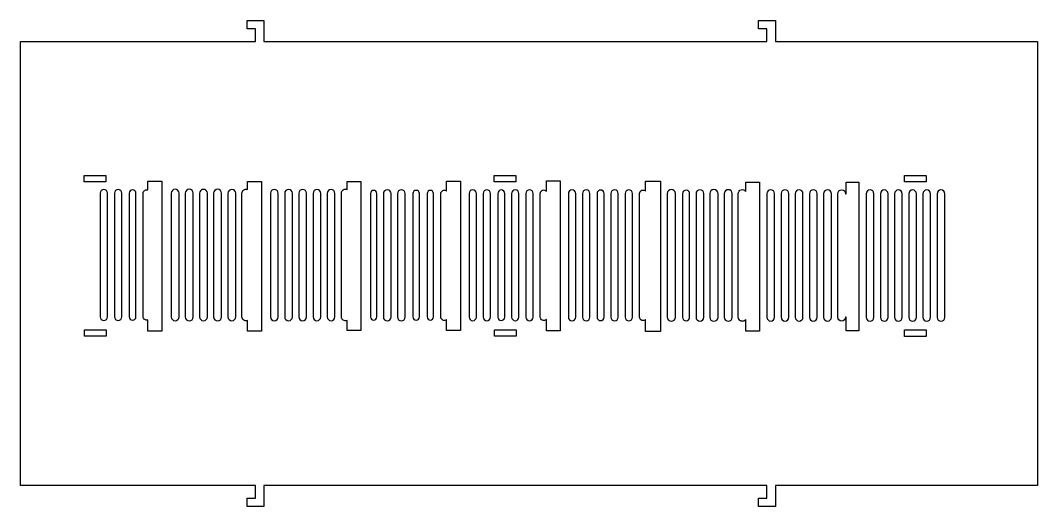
# Model space of a CAD drawing. Extents: x -510 to -28, y -115 to 115.
import ezdxf

# ---------------------------------------------------------------- set-up
doc = ezdxf.new("R2010")
doc.units = 0
doc.layers.get('0').update_dxf_attribs({"linetype": 'continuous'})

# ---------------------------------------------------------------- blocks, each defined once
blk = doc.blocks.new('SKETCH002')
at = {"color": 7}
for points in [[(-398.41, -105), (-509.67, -105), (-509.67, 105), (-398.41, 105), (-398.41, 111), (-402.41, 111), (-402.41, 115), (-394.41, 115), (-394.41, 105), (-156.43, 105), (-156.43, 111), (-160.43, 111), (-160.43, 115), (-152.43, 115), (-152.43, 105), (-28.36, 105), (-28.36, -105), (-152.43, -105), (-152.43, -115), (-160.43, -115), (-160.43, -111), (-156.43, -111), (-156.43, -105), (-394.41, -105), (-394.41, -115), (-402.41, -115), (-402.41, -111), (-398.41, -111)], [(-479.41, 41.68), (-469.21, 41.68), (-469.21, 38.68), (-479.41, 38.68)], [(-285.5, 41.64), (-275.3, 41.64), (-275.3, 38.64), (-285.5, 38.64)], [(-91.37, 41.61), (-81.17, 41.61), (-81.17, 38.61), (-91.37, 38.61)], [(-479.24, -31.41), (-469.04, -31.41), (-469.04, -34.41), (-479.24, -34.41)], [(-285.3, -31.4), (-275.1, -31.4), (-275.1, -34.4), (-285.3, -34.4)], [(-91.36, -31.45), (-81.16, -31.45), (-81.16, -34.45), (-91.36, -34.45)]]:
    blk.add_lwpolyline(points, close=True, dxfattribs=at)
for points in [[(-449.34, 34.78), (-449.34, 38.96), (-442.7, 38.96), (-442.7, -32), (-449.34, -32), (-449.34, -26.72, -0.520273), (-451.54, -25.17), (-451.54, 33.24, -0.520273)], [(-402.24, 34.97), (-402.24, 38.81), (-395.65, 38.81), (-395.65, -32), (-402.24, -32), (-402.24, -27, -0.527171), (-404.81, -25.24), (-404.81, 33.21, -0.527171)], [(-355.1, 34.96), (-355.1, 38.8), (-348.64, 38.8), (-348.64, -31.67), (-355.1, -31.67), (-355.1, -26.89, -0.561198), (-357.74, -25.27), (-357.74, 33.35, -0.561198)], [(-308.01, 34.28), (-308.01, 38.9), (-301.45, 38.9), (-301.45, -31.71), (-308.01, -31.71), (-308.01, -26.54, -0.644957), (-310.73, -25.31), (-310.73, 33.05, -0.644957)], [(-260.81, 34.26), (-260.81, 39.04), (-254.23, 39.04), (-254.23, -31.83), (-260.81, -31.83), (-260.81, -26.45, -0.679015), (-263.7, -25.3), (-263.7, 33.11, -0.679015)], [(-213.84, 34.25), (-213.84, 38.94), (-206.85, 38.94), (-206.85, -32.11), (-213.84, -32.11), (-213.84, -26.55, -0.667096), (-216.69, -25.37), (-216.69, 33.07, -0.667096)], [(-119.25, 33.02), (-118.94, 32.99), (-118.94, 38.52), (-112.91, 38.52), (-112.91, -31.92), (-118.94, -31.92), (-118.94, -25.45), (-119.25, -25.43, -1), (-122.89, -25.43), (-122.89, 33.02, -1)], [(-468.39, 33.25, 1), (-471.92, 33.25), (-471.92, -25.2, 1), (-468.39, -25.2)], [(-461.68, 33.25, 1), (-465.13, 33.25), (-465.13, -25.2, 1), (-461.68, -25.2)], [(-454.97, 33.24, 1), (-458.22, 33.24), (-458.22, -25.21, 1), (-454.97, -25.21)], [(-434.58, 33.23, 1), (-438.29, 33.23), (-438.29, -25.22, 1), (-434.58, -25.22)], [(-427.87, 33.22, 1), (-431.65, 33.22), (-431.65, -25.23, 1), (-427.87, -25.23)], [(-421.16, 33.22, 1), (-424.87, 33.22), (-424.87, -25.23, 1), (-421.16, -25.23)], [(-414.45, 33.22, 1), (-418.23, 33.22), (-418.23, -25.24, 1), (-414.45, -25.24)], [(-407.74, 33.21, 1), (-411.45, 33.21), (-411.45, -25.24, 1), (-407.74, -25.24)], [(-387.67, 33.2, 1), (-391.33, 33.2), (-391.33, -25.25, 1), (-387.67, -25.25)], [(-380.96, 33.19, 1), (-384.6, 33.19), (-384.6, -25.26, 1), (-380.96, -25.26)], [(-374.25, 33.19, 1), (-377.91, 33.19), (-377.91, -25.26, 1), (-374.25, -25.26)], [(-367.54, 33.18, 1), (-371.19, 33.18), (-371.19, -25.27, 1), (-367.54, -25.27)], [(-360.83, 33.18, 1), (-364.47, 33.18), (-364.47, -25.27, 1), (-360.83, -25.27)], [(-341, 33.07, 1), (-344.04, 33.07), (-344.04, -25.28, 1), (-341, -25.28)], [(-334.29, 33.07, 1), (-337.93, 33.07), (-337.93, -25.29, 1), (-334.29, -25.29)], [(-327.58, 33.07, 1), (-331.22, 33.07), (-331.22, -25.29, 1), (-327.58, -25.29)], [(-320.87, 33.06, 1), (-323.91, 33.06), (-323.91, -25.3, 1), (-320.87, -25.3)], [(-314.16, 33.06, 1), (-317.2, 33.06), (-317.2, -25.3, 1), (-314.16, -25.3)], [(-293.91, 33.13, 1), (-297.37, 33.13), (-297.37, -25.32, 1), (-293.91, -25.32)], [(-287.2, 33.13, 1), (-290.66, 33.13), (-290.66, -25.32, 1), (-287.2, -25.32)], [(-280.49, 33.13, 1), (-283.76, 33.13), (-283.76, -25.32, 1), (-280.49, -25.32)], [(-273.78, 33.12, 1), (-277.23, 33.12), (-277.23, -25.33, 1), (-273.78, -25.33)], [(-267.07, 33.12, 1), (-270.52, 33.12), (-270.52, -25.33, 1), (-267.07, -25.33)], [(-246.9, 33.09, 1), (-250.39, 33.09), (-250.39, -25.35, 1), (-246.9, -25.35)], [(-240.19, 33.09, 1), (-243.68, 33.09), (-243.68, -25.35, 1), (-240.19, -25.35)], [(-233.48, 33.08, 1), (-236.82, 33.08), (-236.82, -25.36, 1), (-233.48, -25.36)], [(-226.77, 33.08, 1), (-230.26, 33.08), (-230.26, -25.36, 1), (-226.77, -25.36)], [(-220.06, 33.07, 1), (-223.55, 33.07), (-223.55, -25.36, 1), (-220.06, -25.36)], [(-199.72, 33.06, 1), (-203.61, 33.06), (-203.61, -25.38, 1), (-199.72, -25.38)], [(-193.01, 33.05, 1), (-196.38, 33.05), (-196.38, -25.38, 1), (-193.01, -25.38)], [(-186.3, 33.05, 1), (-189.99, 33.05), (-189.99, -25.39, 1), (-186.3, -25.39)], [(-179.59, 33.04, 1), (-183.48, 33.04), (-183.48, -25.39, 1), (-179.59, -25.39)], [(-172.88, 33.04, 1), (-176.63, 33.04), (-176.63, -25.4, 1), (-172.88, -25.4)], [(-166.48, 34.09), (-166.48, 38.44), (-159.88, 38.44), (-159.88, -32), (-166.48, -32), (-166.48, -26.46, -0.744712), (-170.01, -25.41), (-170.01, 33.04, -0.744712)], [(-152.8, 33.04, 1), (-156.44, 33.04), (-156.44, -25.41, 1), (-152.8, -25.41)], [(-146.09, 33.04, 1), (-149.73, 33.04), (-149.73, -25.41, 1), (-146.09, -25.41)], [(-139.38, 33.03, 1), (-143.02, 33.03), (-143.02, -25.42, 1), (-139.38, -25.42)], [(-132.67, 33.03, 1), (-136.31, 33.03), (-136.31, -25.42, 1), (-132.67, -25.42)], [(-125.96, 33.02, 1), (-129.6, 33.02), (-129.6, -25.43, 1), (-125.96, -25.43)], [(-105.83, 33.01, 1), (-109.47, 33.01), (-109.47, -25.44, 1), (-105.83, -25.44)], [(-99.12, 33, 1), (-102.76, 33), (-102.76, -25.45, 1), (-99.12, -25.45)], [(-92.41, 33, 1), (-96.04, 33), (-96.04, -25.45, 1), (-92.41, -25.45)], [(-85.7, 33, 1), (-89.33, 33), (-89.33, -25.45, 1), (-85.7, -25.45)], [(-78.99, 32.99, 1), (-82.62, 32.99), (-82.62, -25.46, 1), (-78.99, -25.46)], [(-72.28, 32.99, 1), (-75.91, 32.99), (-75.91, -25.46, 1), (-72.28, -25.46)]]:
    blk.add_lwpolyline(points, format="xyb", close=True, dxfattribs=at)

msp = doc.modelspace()

# ---------------------------------------------------------------- block references
at = {"color": 7}
msp.add_blockref('SKETCH002', (0, 0), dxfattribs=at)

doc.saveas('drawing.dxf')
